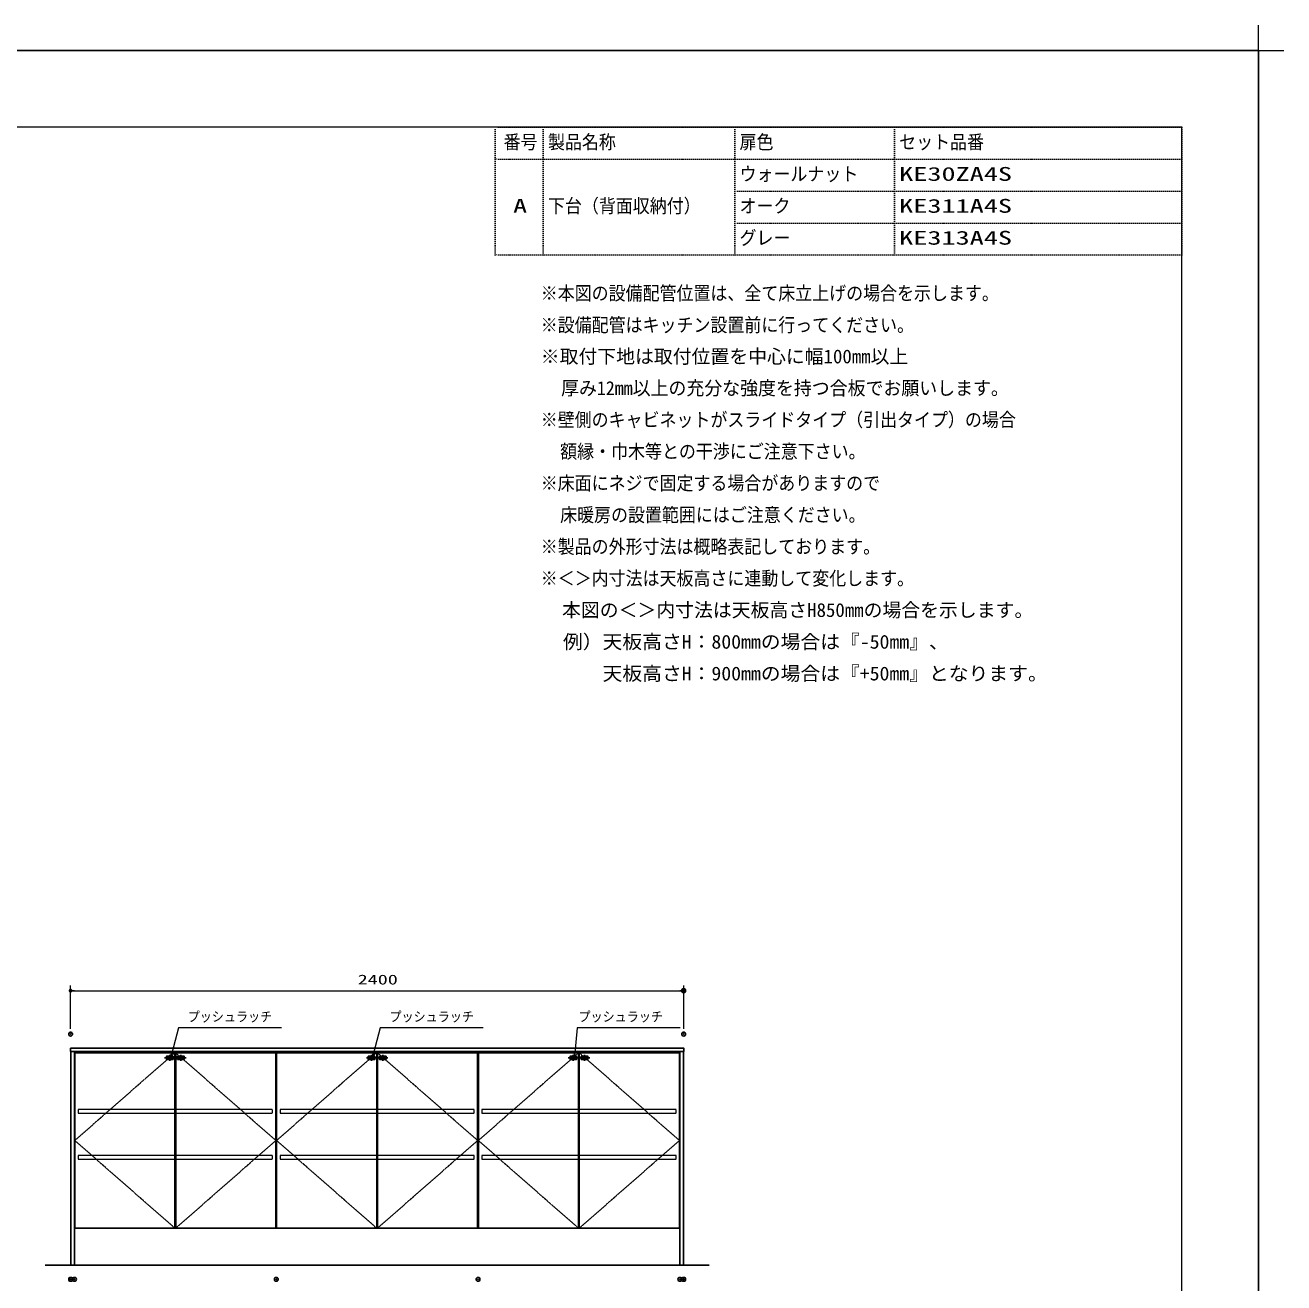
# Model space of a CAD drawing. Units: millimetres, scale not verified. Extents: x -9797 to 9797, y -4555 to 4555.
# Drawn here: x -1925 to 3002, y -369 to 4555 of the extents above; entities that cross this region are included whole.
import ezdxf
from ezdxf.enums import TextEntityAlignment as Align

# ---------------------------------------------------------------- set-up
doc = ezdxf.new("R2010")
doc.units = ezdxf.units.MM
doc.header["$LTSCALE"] = 30
doc.header["$PDMODE"] = 32
doc.header["$PDSIZE"] = 15
for name, pattern in [('USER1', [0.375, 0.25, -0.125]), ('USER3', [2, 1.25, -0.25, 0.25, -0.25]), ('USER4', [0.26, 0.01, -0.25])]:
    doc.linetypes.add(name, pattern=pattern)
for name, color, linetype, lineweight in [('0-0_0', 7, 'Continuous', 25), ('0-1_細線ﾚｲﾔｰ', 91, 'Continuous', 5), ('0-2_寸法ﾚｲﾔｰ', 30, 'Continuous', 13), ('0-3_DEFPOINTS', 7, 'Continuous', 25), ('0-4_1', 7, 'Continuous', 25), ('0-5_図面枠', 3, 'Continuous', 15), ('0-7_KABE', 4, 'Continuous', 25), ('0-9_一般', 7, 'Continuous', 5)]:
    doc.layers.add(name, color=color, linetype=linetype, lineweight=lineweight)
doc.layers.add('0-6_仕様書', color=7, linetype='Continuous')
doc.styles.add('ＭＳ ゴシック', font='')
doc.styles.get('ＭＳ ゴシック').set_extended_font_data('MS Gothic')

# ---------------------------------------------------------------- blocks, each defined once
blk = doc.blocks.new('_DOT')
at = {"layer": '0-0_0', "color": 30}
blk.add_line((-15, 0), (-30, 0), dxfattribs=at)
for points in [[(0, 0), (-15, 0), (-14.88, 1.88)], [(0, 0), (-14.88, -1.88), (-15, 0)], [(0, 0), (-14.88, 1.88), (-14.53, 3.73)], [(0, 0), (-14.53, -3.73), (-14.88, -1.88)], [(0, 0), (-14.53, 3.73), (-13.95, 5.52)], [(0, 0), (-13.95, -5.52), (-14.53, -3.73)], [(0, 0), (-13.95, 5.52), (-13.14, 7.23)], [(0, 0), (-13.14, -7.23), (-13.95, -5.52)], [(0, 0), (-13.14, 7.23), (-12.14, 8.82)], [(0, 0), (-12.14, -8.82), (-13.14, -7.23)], [(0, 0), (-12.14, 8.82), (-10.93, 10.27)], [(0, 0), (-10.93, -10.27), (-12.14, -8.82)], [(0, 0), (-10.93, 10.27), (-9.56, 11.56)], [(0, 0), (-9.56, -11.56), (-10.93, -10.27)], [(0, 0), (-9.56, 11.56), (-8.04, 12.66)], [(0, 0), (-8.04, -12.66), (-9.56, -11.56)], [(0, 0), (-8.04, 12.66), (-6.39, 13.57)], [(0, 0), (-6.39, -13.57), (-8.04, -12.66)], [(0, 0), (-6.39, 13.57), (-4.64, 14.27)], [(0, 0), (-4.64, -14.27), (-6.39, -13.57)], [(0, 0), (-4.64, 14.27), (-2.81, 14.73)], [(0, 0), (-2.81, -14.73), (-4.64, -14.27)], [(0, 0), (-2.81, 14.73), (-0.94, 14.97)], [(0, 0), (-0.94, -14.97), (-2.81, -14.73)], [(0, 0), (-0.94, 14.97), (0.94, 14.97)], [(0, 0), (0.94, -14.97), (-0.94, -14.97)], [(0, 0), (0.94, 14.97), (2.81, 14.73)], [(0, 0), (2.81, 14.73), (4.64, 14.27)], [(0, 0), (4.64, 14.27), (6.39, 13.57)], [(0, 0), (6.39, 13.57), (8.04, 12.66)], [(0, 0), (8.04, 12.66), (9.56, 11.56)], [(0, 0), (9.56, 11.56), (10.93, 10.27)], [(0, 0), (10.93, 10.27), (12.14, 8.82)], [(0, 0), (12.14, 8.82), (13.14, 7.23)], [(0, 0), (13.14, 7.23), (13.95, 5.52)], [(0, 0), (13.95, 5.52), (14.53, 3.73)], [(0, 0), (14.53, 3.73), (14.88, 1.88)], [(0, 0), (14.88, 1.88), (15, 0)], [(0, 0), (2.81, -14.73), (0.94, -14.97)], [(0, 0), (4.64, -14.27), (2.81, -14.73)], [(0, 0), (6.39, -13.57), (4.64, -14.27)], [(0, 0), (8.04, -12.66), (6.39, -13.57)], [(0, 0), (9.56, -11.56), (8.04, -12.66)], [(0, 0), (10.93, -10.27), (9.56, -11.56)], [(0, 0), (12.14, -8.82), (10.93, -10.27)], [(0, 0), (13.14, -7.23), (12.14, -8.82)], [(0, 0), (13.95, -5.52), (13.14, -7.23)], [(0, 0), (14.53, -3.73), (13.95, -5.52)], [(0, 0), (14.88, -1.88), (14.53, -3.73)], [(0, 0), (15, 0), (14.88, -1.88)]]:
    blk.add_solid(points, dxfattribs=at)
blk = doc.blocks.new('A$C660A76F1')
at = {"layer": '0-0_0'}
for points in [[(0, 20760), (23700, 20760), (23700, 0), (0, 0)], [(45, 20610), (11805, 20610), (11805, 0), (45, 0)], [(11895, 20610), (23655, 20610), (23655, 0), (11895, 0)]]:
    blk.add_lwpolyline(points, close=True, dxfattribs=at)
at = {"layer": '0-1_細線ﾚｲﾔｰ', "linetype": 'USER3', "lineweight": 9}
for points in [[(11805, 20610), (45, 10305), (11805, 0)], [(11895, 20610), (23655, 10305), (11895, 0)]]:
    blk.add_lwpolyline(points, dxfattribs=at)
at = {"layer": '0-1_細線ﾚｲﾔｰ', "linetype": 'USER1', "lineweight": 9}
for points in [[(450, 13500), (23250, 13500), (23250, 13950), (450, 13950)], [(450, 8100), (23250, 8100), (23250, 8550), (450, 8550)]]:
    blk.add_lwpolyline(points, close=True, dxfattribs=at)
at = {"layer": '0-4_1'}
for p, q in [((10584, 20010), (11796, 20010)), ((11190, 20353.1), (11190, 19666.9)), ((13116, 20010), (11904, 20010)), ((12510, 20353.1), (12510, 19666.9))]:
    blk.add_line(p, q, dxfattribs=at)
at = {"layer": '0-4_1', "color": 1}
for points in [[(11580, 20190), (11580, 19830), (10800, 19830), (10800, 20190)], [(12120, 20190), (12120, 19830), (12900, 19830), (12900, 20190)]]:
    blk.add_lwpolyline(points, close=True, dxfattribs=at)
for centre, radius in [((11190, 20010), 90), ((11190, 20010), 60), ((12510, 20010), 90), ((12510, 20010), 60)]:
    blk.add_circle(centre, radius, dxfattribs=at)
blk = doc.blocks.new('グループ-13-1')
at = {"layer": '0-9_一般'}
for p, q in [((372249.8, -84177), (372249.8, -80193)), ((370257.8, -82185), (374241.7, -82185))]:
    blk.add_line(p, q, dxfattribs=at)

msp = doc.modelspace()

# ---------------------------------------------------------------- linework, layer by layer
at = {"layer": '0-0_0'}
for points in [[(-1747.21, 549.86), (-1747.21, 536.86), (652.79, 536.86), (652.79, 549.86)], [(-1746.21, 536.86), (-1732.21, 536.86), (-1732.21, -300.14), (-1746.21, -300.14)], [(637.79, 536.86), (651.79, 536.86), (651.79, -300.14), (637.79, -300.14)]]:
    msp.add_lwpolyline(points, close=True, dxfattribs=at)
at = {"layer": '0-2_寸法ﾚｲﾔｰ'}
for p, q in [((-1747.21, 624.86), (-1747.21, 794.86)), ((652.79, 624.86), (652.79, 794.86)), ((-1732.21, 774.86), (637.79, 774.86))]:
    msp.add_line(p, q, dxfattribs=at)
for points in [[(-922.27, 629.89), (-1325, 629.89), (-1350.86, 530.04)], [(-132.27, 629.89), (-535, 629.89), (-560.86, 530.04)], [(638.49, 629.89), (235.76, 629.89), (226.48, 531.04)]]:
    msp.add_lwpolyline(points, dxfattribs=at)
at = {"layer": '0-3_DEFPOINTS'}
for p, q in [((2902.77, 4455), (-9697.23, 4455)), ((2902.77, -4455), (2902.77, 4455))]:
    msp.add_line(p, q, dxfattribs=at)
for p in [(652.79, 774.86), (-1747.21, 604.86), (652.79, 604.86), (-1747.21, -355.14), (-1746.21, -355.14), (-1746.21, -355.14), (-1732.21, -355.14), (-942.21, -355.14), (-152.21, -355.14), (637.79, -355.14), (651.79, -355.14), (651.79, -355.14), (652.79, -355.14)]:
    msp.add_point(p, dxfattribs=at)
at = {"layer": '0-5_図面枠', "linetype": 'USER4'}
for p, q in [((-84.73, 3655), (-84.73, 4155)), ((2602.77, 4155), (-84.73, 4155)), ((102.77, 3655), (102.77, 4155)), ((852.77, 3655), (852.77, 4155)), ((1477.77, 3655), (1477.77, 4155)), ((2602.77, 3655), (2602.77, 4155)), ((2602.77, 4030), (-84.73, 4030)), ((2602.77, 3905), (852.77, 3905)), ((2602.77, 3780), (852.77, 3780)), ((2602.77, 3655), (-84.73, 3655))]:
    msp.add_line(p, q, dxfattribs=at)
at = {"layer": '0-5_図面枠'}
msp.add_lwpolyline([(-9397.23, -4155), (2602.77, -4155), (2602.77, 4155), (-9397.23, 4155)], close=True, dxfattribs=at)
at = {"layer": '0-7_KABE'}
msp.add_line((752.79, -300.14), (-1847.21, -300.14), dxfattribs=at)

# ---------------------------------------------------------------- block references
at = {"layer": '0-0_0', "xscale": 0.03333333, "yscale": 0.03333333}
for p in [(-1732.21, -155.14), (-942.21, -155.14), (-152.21, -155.14)]:
    msp.add_blockref('A$C660A76F1', p, dxfattribs=at)
at = {"layer": '0-2_寸法ﾚｲﾔｰ'}
for p, xscale, yscale, rotation in [((-1747.21, 774.86), 0.5, 0.5, 180), ((-1359.21, 511.86), 0.6666667, 0.6666667, 245.33324), ((-569.21, 511.86), 0.6666667, 0.6666667, 245.33324), ((220.79, 511.86), 0.6666667, 0.6666667, 253.49634)]:
    msp.add_blockref('_DOT', p, dxfattribs=dict(at, xscale=xscale, yscale=yscale, rotation=rotation))
at = {"layer": '0-2_寸法ﾚｲﾔｰ', "xscale": 0.5, "yscale": 0.5}
msp.add_blockref('_DOT', (652.79, 774.86), dxfattribs=at)
at = {"layer": '0-3_DEFPOINTS', "xscale": 0.05, "yscale": 0.05}
msp.add_blockref('グループ-13-1', (-15709.72, 8564.25), dxfattribs=at)

# ---------------------------------------------------------------- texts
at = {"layer": '0-0_0', "style": 'ＭＳ ゴシック'}
for s, height, width, p in [('※本図の設備配管位置は、全て床立上げの場合を示します。', 54.11, 0.9, (93.25, 3462.09)), ('※設備配管はキッチン設置前に行ってください。', 54.11, 0.9, (93.25, 3337.73)), ('\u3000厚み12mm以上の充分な強度を持つ合板でお願いします。', 54.12, 0.95, (102.77, 3090.64)), ('※壁側のキャビネットがスライドタイプ（引出タイプ）の場合', 54.11, 0.9, (93.25, 2966.75)), ('\u3000額縁・巾木等との干渉にご注意下さい。', 54.11, 0.9, (102.77, 2842.65)), ('※床面にネジで固定する場合がありますので', 54.11, 0.9, (93.25, 2718.55)), ('\u3000床暖房の設置範囲にはご注意ください。', 54.11, 0.9, (102.77, 2594.38)), ('※製品の外形寸法は概略表記しております。', 54.11, 0.9, (93.25, 2470.08)), ('※＜＞内寸法は天板高さに連動して変化します。', 54.11, 0.9, (93.25, 2345.85)), ('\u3000例）天板高さH：800mmの場合は『-50mm』、', 54.12, 1.05, (102.77, 2097.45)), ('\u3000\u3000\u3000天板高さH：900mmの場合は『+50mm』となります。', 54.12, 1.05, (102.77, 1973.25))]:
    msp.add_text(s, height=height, dxfattribs=dict(at, width=width)).set_placement(p, align=Align.BOTTOM_LEFT)
for s, p in [('※取付下地は取付位置を中心に幅100mm以上', (93.25, 3214.52)), ('\u3000本図の＜＞内寸法は天板高さH850mmの場合を示します。', (102.77, 2221.65))]:
    msp.add_text(s, height=54.12, dxfattribs=at).set_placement(p, align=Align.BOTTOM_LEFT)
at = {"layer": '0-2_寸法ﾚｲﾔｰ', "style": 'ＭＳ ゴシック', "width": 1.5}
msp.add_text('2400', height=38.49, dxfattribs=at).set_placement((-623.4, 787.46), align=Align.BOTTOM_LEFT)
at = {"layer": '0-2_寸法ﾚｲﾔｰ', "color": 7, "style": 'ＭＳ ゴシック', "width": 0.9}
for p in [(-1288.91, 642.49), (-498.91, 642.49), (241, 642.49)]:
    msp.add_text('プッシュラッチ', height=38.49, dxfattribs=at).set_placement(p, align=Align.BOTTOM_LEFT)
at = {"layer": '0-6_仕様書', "style": 'ＭＳ ゴシック'}
for s, width, p in [('番号', 0.9, (-51.92, 4053.97)), ('製品名称', 0.9, (121.52, 4053.97)), ('扉色', 0.9, (871.52, 4053.97)), ('セット品番', 0.9, (1496.52, 4053.97)), ('ウォールナット', 0.9, (871.52, 3928.97)), ('KE30ZA4S', 1.5, (1496.52, 3928.97)), ('A', 1.5, (-15.09, 3803.97)), ('下台（背面収納付）', 0.9, (121.52, 3803.97)), ('オーク', 0.9, (871.52, 3803.97)), ('KE311A4S', 1.5, (1496.52, 3803.97)), ('グレー', 0.9, (871.52, 3678.97)), ('KE313A4S', 1.5, (1496.52, 3678.97))]:
    msp.add_text(s, height=54.11, dxfattribs=dict(at, width=width)).set_placement(p, align=Align.BOTTOM_LEFT)

doc.saveas('drawing.dxf')
